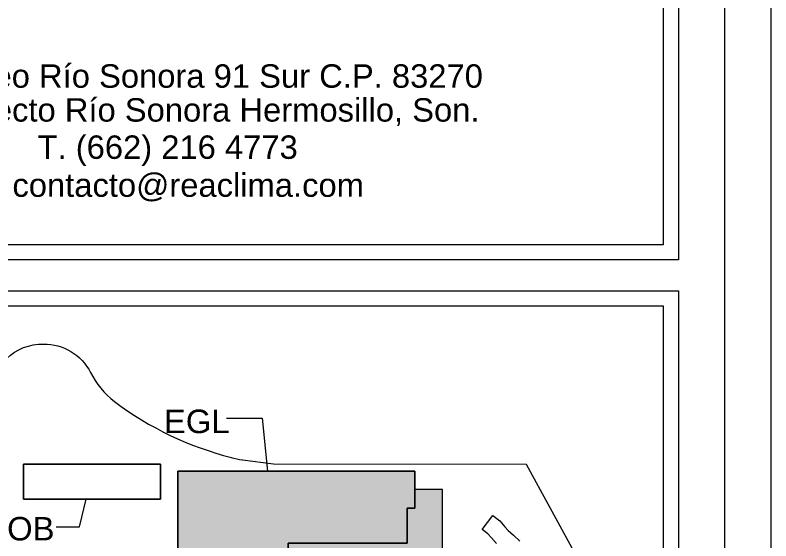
# Model space of a CAD drawing. Header units: metres. Extents: x -2 to 207, y -8 to 52.
# Drawn here: x 80.07 to 87.88, y 21.48 to 26.91 of the extents above; entities that cross this region are included whole.
import ezdxf

# ---------------------------------------------------------------- set-up
doc = ezdxf.new("R2010")
doc.units = ezdxf.units.M
doc.layers.add('pie de plano', color=7, linetype='Continuous', lineweight=0)
doc.styles.add('PDF Helvetica', font='')
doc.styles.get('PDF Helvetica').set_extended_font_data('Helvetica')

msp = doc.modelspace()

# ---------------------------------------------------------------- hatches: boundary and pattern name
at = {"lineweight": 0, "transparency": 33554559}
for points in [[(84.1236, 21.8202), (84.2017, 21.8202), (84.2017, 22.2005), (81.7551, 22.2005), (81.7551, 21.2842), (82.8958, 21.2842), (82.8958, 21.4582), (84.1236, 21.4582)], [(82.8958, 21.1238), (84.1236, 21.1238), (84.1236, 21.275), (84.4903, 21.275), (84.4903, 22.0126), (84.2019, 22.0126), (84.2019, 21.8202), (84.1236, 21.8202), (84.1236, 21.4582), (82.8958, 21.4582)]]:
    msp.add_hatch(color=256, dxfattribs=at).paths.add_polyline_path(points)

# ---------------------------------------------------------------- linework, layer by layer
at = {"lineweight": 0}
for points in [[(87.4042, -7.1773), (87.4042, 51.3264)], [(82.259, 22.7503), (82.626, 22.7503), (82.6806, 22.2005)], [(81.5763, 22.2738), (80.161, 22.2738), (81.5763, 22.2738)], [(86.03, 21.0322), (85.3561, 22.2693), (82.7447, 22.2738), (82.4243, 22.3151)], [(82.8958, 21.2842), (81.7551, 21.2842), (81.7551, 22.2005), (84.2019, 22.2005), (84.2019, 21.8202), (84.1236, 21.8202), (84.1236, 21.4582), (82.8958, 21.4582), (82.8958, 21.1238), (84.1236, 21.1238), (84.1236, 21.275), (84.4906, 21.275), (84.4906, 22.0126), (84.2019, 22.0126)], [(80.4996, 21.6278), (80.7378, 21.6278), (80.8066, 21.9118)], [(85.0451, 21.4537), (84.9945, 21.5132), (84.9581, 21.5545), (84.8981, 21.6003), (85.008, 21.7423), (85.0815, 21.6873), (85.1321, 21.6278), (85.1686, 21.5866), (85.2232, 21.5408), (85.288, 21.4766)]]:
    msp.add_lwpolyline(points, dxfattribs=at)
for points in [[(78.0393, 24.386), (78.0393, 32.7063), (86.9279, 32.7063), (86.9279, 24.386)], [(78.1999, 24.5417), (78.1999, 32.5506), (86.7674, 32.5506), (86.7674, 24.5417)], [(78.0393, 17.4447), (78.0393, 24.0653), (86.9279, 24.0653), (86.9279, 17.4447)], [(78.1999, 17.6051), (78.1999, 23.9095), (86.7674, 23.9095), (86.7674, 17.6051)], [(81.5763, 21.9118), (80.161, 21.9118), (80.161, 22.2738), (80.161, 21.9118), (81.5763, 21.9118), (81.5763, 22.2738)], [(80.161, 22.2738), (80.161, 21.9118), (81.5763, 21.9118), (81.5763, 22.2738)], [(84.2019, 22.2005), (81.7551, 22.2005), (81.7551, 21.2842), (82.8958, 21.2842), (82.8958, 21.4582), (84.1236, 21.4582), (84.1236, 21.8202), (84.2019, 21.8202)], [(82.8958, 21.1238), (84.1236, 21.1238), (84.1236, 21.275), (84.4906, 21.275), (84.4906, 22.0126), (84.2019, 22.0126), (84.2019, 21.8202), (84.1236, 21.8202), (84.1236, 21.4582), (82.8958, 21.4582)]]:
    msp.add_lwpolyline(points, close=True, dxfattribs=at)
msp.add_lwpolyline([(80.3667, 23.5155, -0.282943), (80.8524, 23.2223, 0.10724), (81.1, 22.9198, 0.098705), (82.3096, 22.3425)], format="xyb", dxfattribs=at)
for points in [[(79.9869, 23.3643), (80.0874, 23.4651), (80.2251, 23.5155), (80.3667, 23.5155)], [(82.4196, 22.3151), (82.3831, 22.3196), (82.346, 22.3288), (82.3049, 22.3379)]]:
    msp.add_open_spline(points, degree=3, dxfattribs=at)
at = {"layer": 'pie de plano', "color": 7, "lineweight": 0}
msp.add_lwpolyline([(87.8812, 52.1373), (87.8812, -7.8416), (-2.0899, -7.8416), (-2.0899, 52.1373)], close=True, dxfattribs=at)

# ---------------------------------------------------------------- texts
at = {"lineweight": 0, "attachment_point": 4, "style": 'PDF Helvetica'}
for s, insert, char_height in [('Blvd. Paseo Río Sonora 91 Sur C.P. 83270', (78.4229, 26.2831), 0.24202), ('Col. Proyecto Río Sonora Hermosillo, Son.', (78.4641, 25.8982), 0.24202), ('T. (662) 216 4773', (80.306, 25.5133), 0.24202), ('C. contacto@reaclima.com', (79.6141, 25.1331), 0.24202), ('EGL', (81.6112, 22.7141), 0.24274), ('COB', (79.7464, 21.6053), 0.24274)]:
    msp.add_mtext(s, dxfattribs=dict(at, insert=insert, char_height=char_height))

doc.saveas('drawing.dxf')
